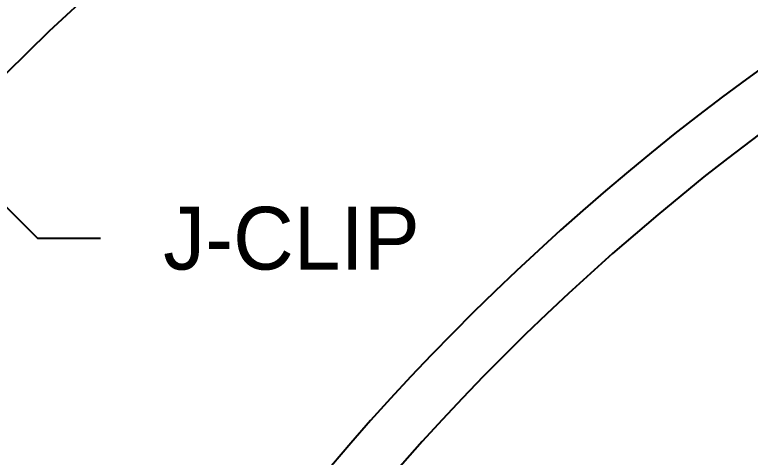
# Model space of a CAD drawing. Extents: x 2 to 99, y 3 to 136.
# Drawn here: x 33.07 to 48.88, y 91.81 to 101.33 of the extents above; entities that cross this region are included whole.
import ezdxf
from ezdxf.enums import TextEntityAlignment as Align

# ---------------------------------------------------------------- set-up
doc = ezdxf.new("R2010")
doc.units = 0
doc.header["$LTSCALE"] = 1.7995
doc.layers.add('CMP-FLSH', color=7, linetype='CONTINUOUS')
doc.layers.add('DIM-TXT', color=7, linetype='CONTINUOUS')

msp = doc.modelspace()

# ---------------------------------------------------------------- linework, layer by layer
at = {"layer": 'CMP-FLSH', "color": 0, "linetype": 'CONTINUOUS'}
for centre, radius, start, end in [((68.093, 64.521), 51.145, 115.4519, 187.5587), ((69.088, 63.946), 51.145, 115.4519, 161.8936), ((79.722, 57.807), 52.268, 116.2946, 161.6454), ((79.9, 57.704), 51.343, 115.6036, 161.554), ((100.506, 45.807), 52.268, 112.2997, 171.7101)]:
    msp.add_arc(centre, radius, start, end, dxfattribs=at)
at = {"layer": 'DIM-TXT', "color": 0, "linetype": 'CONTINUOUS'}
for p, q in [((32.428, 97.647), (33.557, 96.525)), ((33.557, 96.525), (34.907, 96.525))]:
    msp.add_line(p, q, dxfattribs=at)

# ---------------------------------------------------------------- texts
msp.add_text('J-CLIP', height=1.35, dxfattribs=at).set_placement((36.257, 96.525), align=Align.MIDDLE_LEFT)

doc.saveas('drawing.dxf')
